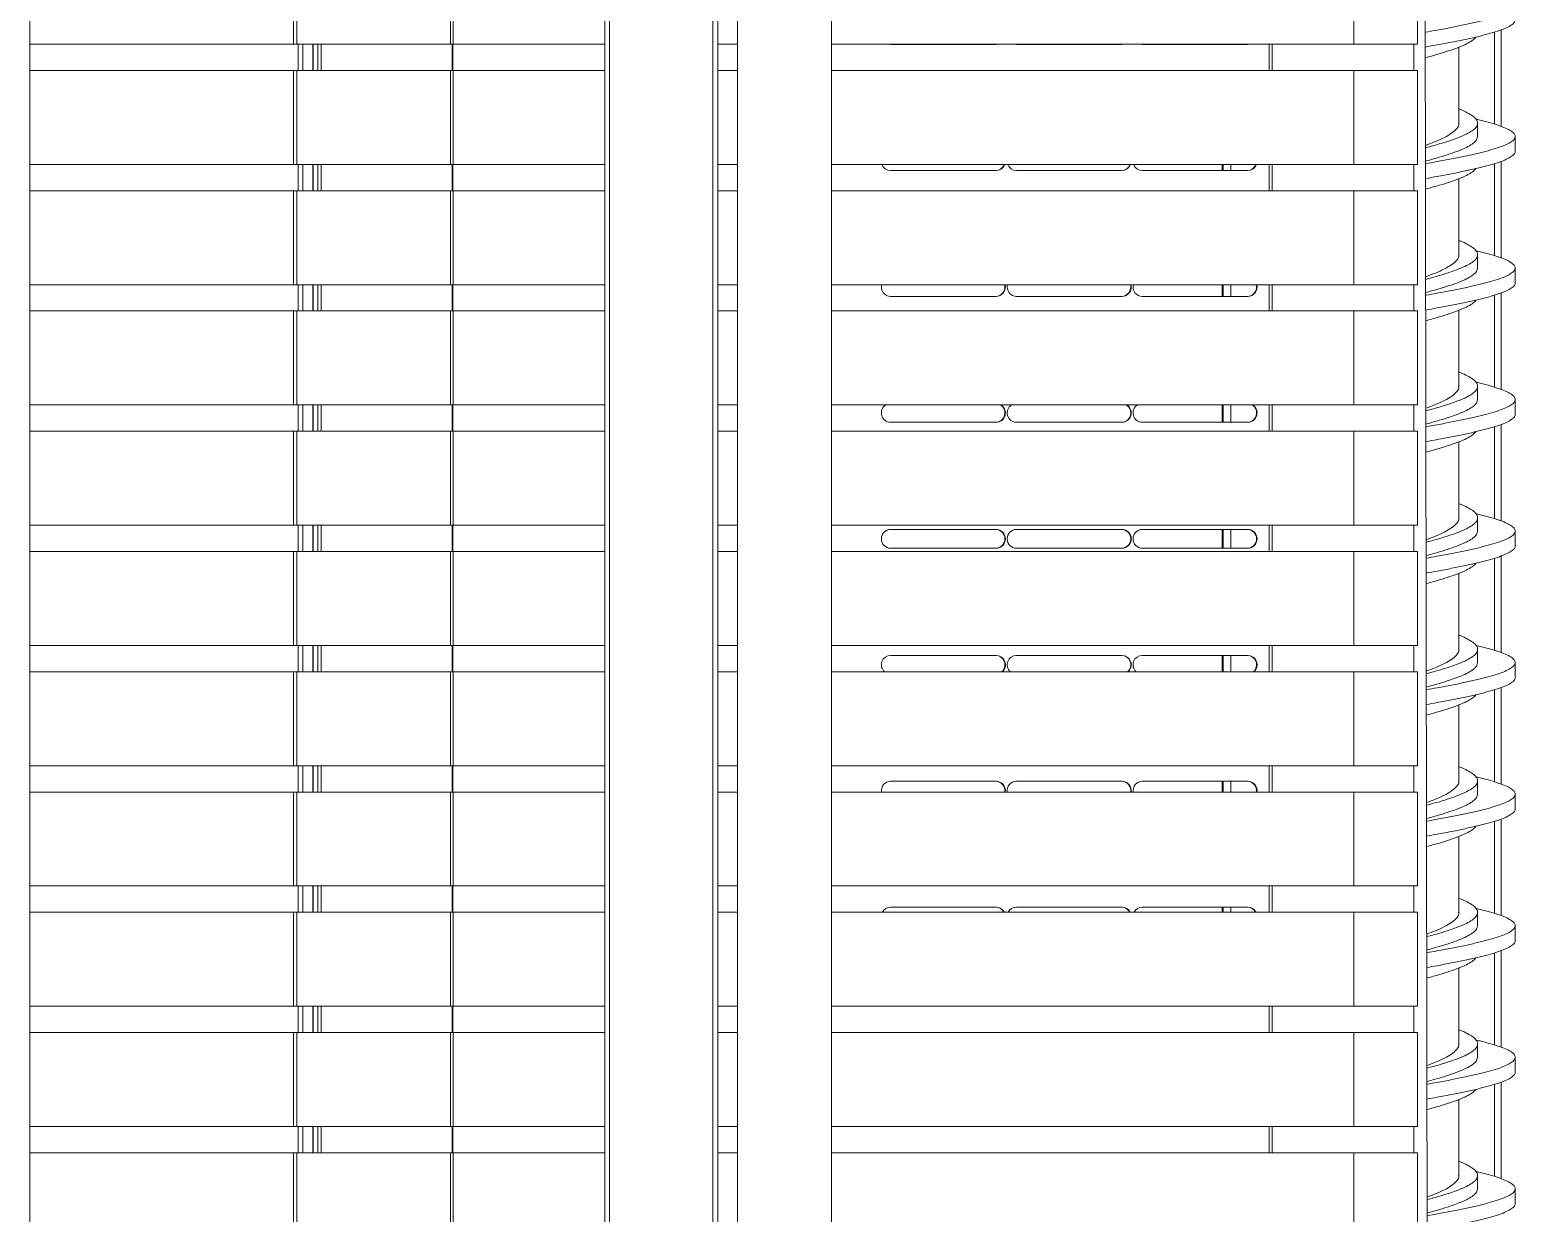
# Model space of a CAD drawing. Header units: millimetres. Extents: x 8553 to 64453, y 11523 to 72084.
# Drawn here: x 49193 to 49825, y 21596 to 22099 of the extents above; entities that cross this region are included whole.
import ezdxf

# ---------------------------------------------------------------- set-up
doc = ezdxf.new("R2010")
doc.units = ezdxf.units.MM
doc.layers.add('grey', color=254, linetype='Continuous')

msp = doc.modelspace()

# ---------------------------------------------------------------- linework, layer by layer
at = {"layer": 'grey', "linetype": 'Continuous', "lineweight": 15}
for p, q in [((49437.751, 19579.326), (49437.751, 22331.56)), ((49439.751, 22331.96), (49439.751, 19578.926)), ((49483.751, 19578.926), (49483.751, 22331.96)), ((49485.751, 22331.843), (49485.751, 19579.043)), ((49786.649, 22285.234), (49788.788, 21027.536)), ((49192.846, 19649.782), (49192.846, 22271.382)), ((49534.187, 19643.123), (49534.187, 22272.723)), ((49305.084, 22133.277), (49305.084, 22093.277)), ((49306.525, 22133.277), (49306.525, 22093.277)), ((49372.028, 22133.277), (49372.028, 22093.277)), ((49373.191, 22133.277), (49373.191, 22093.277)), ((49756.536, 22133.277), (49756.536, 22093.277)), ((49783.641, 22093.277), (49783.641, 22133.277)), ((49494.187, 22110.643), (49494.187, 19800.243)), ((49819.349, 22099.397), (49819.349, 22058.26)), ((49305.084, 22093.277), (49192.846, 22093.277)), ((49306.525, 22093.277), (49305.084, 22093.277)), ((49372.028, 22093.277), (49306.525, 22093.277)), ((49307.152, 22093.277), (49307.152, 22082.077)), ((49309.137, 22093.277), (49309.137, 22082.077)), ((49313.41, 22093.277), (49313.41, 22082.077)), ((49313.474, 22082.077), (49313.474, 22093.277)), ((49315.483, 22093.277), (49315.483, 22082.077)), ((49317.003, 22093.277), (49317.003, 22082.077)), ((49373.191, 22093.277), (49372.028, 22093.277)), ((49372.655, 22093.277), (49372.655, 22082.077)), ((49372.919, 22093.277), (49372.919, 22082.077)), ((49437.751, 22093.277), (49373.191, 22093.277)), ((49494.187, 22093.277), (49485.751, 22093.277)), ((49756.536, 22093.277), (49534.187, 22093.277)), ((49604.288, 22093.073), (49559.38, 22093.073)), ((49657.861, 22093.073), (49612.954, 22093.073)), ((49711.435, 22093.073), (49666.527, 22093.073)), ((49700.551, 22093.277), (49700.551, 22093.073)), ((49700.951, 22093.277), (49700.951, 22093.073)), ((49704.237, 22093.277), (49704.237, 22093.073)), ((49720.574, 22093.277), (49720.574, 22082.077)), ((49721.83, 22082.077), (49721.83, 22093.277)), ((49783.641, 22093.277), (49756.536, 22093.277)), ((49782.151, 22082.077), (49782.151, 22093.277)), ((49816.549, 22098.442), (49816.549, 22059.194)), ((49801.351, 22059.221), (49801.351, 22092.014)), ((49305.084, 22082.077), (49192.846, 22082.077)), ((49305.084, 22082.077), (49305.084, 22042.077)), ((49306.525, 22082.077), (49305.084, 22082.077)), ((49306.525, 22082.077), (49306.525, 22042.077)), ((49372.028, 22082.077), (49306.525, 22082.077)), ((49372.028, 22082.077), (49372.028, 22042.077)), ((49373.191, 22082.077), (49372.028, 22082.077)), ((49373.191, 22082.077), (49373.191, 22042.077)), ((49437.751, 22082.077), (49373.191, 22082.077)), ((49494.187, 22082.077), (49485.751, 22082.077)), ((49756.536, 22082.077), (49534.187, 22082.077)), ((49756.536, 22082.077), (49756.536, 22042.077)), ((49783.641, 22082.077), (49756.536, 22082.077)), ((49783.641, 22042.077), (49783.641, 22082.077)), ((49809.29, 22053.975), (49809.29, 22059.621)), ((49825.29, 22047.667), (49825.29, 22053.975)), ((49305.084, 22042.077), (49192.846, 22042.077)), ((49306.525, 22042.077), (49305.084, 22042.077)), ((49372.028, 22042.077), (49306.525, 22042.077)), ((49307.152, 22042.077), (49307.152, 22030.877)), ((49309.137, 22042.077), (49309.137, 22030.877)), ((49313.41, 22042.077), (49313.41, 22030.877)), ((49313.474, 22030.877), (49313.474, 22042.077)), ((49315.483, 22042.077), (49315.483, 22030.877)), ((49317.003, 22042.077), (49317.003, 22030.877)), ((49373.191, 22042.077), (49372.028, 22042.077)), ((49372.655, 22042.077), (49372.655, 22030.877)), ((49372.919, 22042.077), (49372.919, 22030.877)), ((49437.751, 22042.077), (49373.191, 22042.077)), ((49494.187, 22042.077), (49485.751, 22042.077)), ((49756.536, 22042.077), (49534.187, 22042.077)), ((49700.551, 22042.077), (49700.551, 22039.473)), ((49700.951, 22042.077), (49700.951, 22039.473)), ((49704.237, 22042.077), (49704.237, 22039.473)), ((49720.574, 22042.077), (49720.574, 22030.877)), ((49721.83, 22030.877), (49721.83, 22042.077)), ((49783.641, 22042.077), (49756.536, 22042.077)), ((49782.151, 22030.877), (49782.151, 22042.077)), ((49816.549, 22042.442), (49816.549, 22003.194)), ((49819.349, 22043.397), (49819.349, 22002.26)), ((49604.288, 22039.473), (49559.38, 22039.473)), ((49657.861, 22039.473), (49612.954, 22039.473)), ((49711.435, 22039.473), (49666.527, 22039.473)), ((49801.351, 22003.221), (49801.351, 22036.014)), ((49305.084, 22030.877), (49192.846, 22030.877)), ((49305.084, 22030.877), (49305.084, 21990.877)), ((49306.525, 22030.877), (49305.084, 22030.877)), ((49306.525, 22030.877), (49306.525, 21990.877)), ((49372.028, 22030.877), (49306.525, 22030.877)), ((49372.028, 22030.877), (49372.028, 21990.877)), ((49373.191, 22030.877), (49372.028, 22030.877)), ((49373.191, 22030.877), (49373.191, 21990.877)), ((49437.751, 22030.877), (49373.191, 22030.877)), ((49494.187, 22030.877), (49485.751, 22030.877)), ((49756.536, 22030.877), (49534.187, 22030.877)), ((49756.536, 22030.877), (49756.536, 21990.877)), ((49783.641, 22030.877), (49756.536, 22030.877)), ((49783.641, 21990.877), (49783.641, 22030.877)), ((49809.29, 21997.975), (49809.29, 22003.621)), ((49825.29, 21991.667), (49825.29, 21997.975)), ((49305.084, 21990.877), (49192.846, 21990.877)), ((49306.525, 21990.877), (49305.084, 21990.877)), ((49372.028, 21990.877), (49306.525, 21990.877)), ((49307.152, 21990.877), (49307.152, 21979.677)), ((49309.137, 21990.877), (49309.137, 21979.677)), ((49313.41, 21990.877), (49313.41, 21979.677)), ((49313.474, 21979.677), (49313.474, 21990.877)), ((49315.483, 21990.877), (49315.483, 21979.677)), ((49317.003, 21990.877), (49317.003, 21979.677)), ((49373.191, 21990.877), (49372.028, 21990.877)), ((49372.655, 21990.877), (49372.655, 21979.677)), ((49372.919, 21990.877), (49372.919, 21979.677)), ((49437.751, 21990.877), (49373.191, 21990.877)), ((49494.187, 21990.877), (49485.751, 21990.877)), ((49756.536, 21990.877), (49534.187, 21990.877)), ((49604.288, 21985.873), (49559.38, 21985.873)), ((49657.861, 21985.873), (49612.954, 21985.873)), ((49711.435, 21985.873), (49666.527, 21985.873)), ((49700.551, 21990.877), (49700.551, 21985.873)), ((49700.951, 21990.877), (49700.951, 21985.873)), ((49704.237, 21990.877), (49704.237, 21985.873)), ((49720.574, 21990.877), (49720.574, 21979.677)), ((49721.83, 21979.677), (49721.83, 21990.877)), ((49783.641, 21990.877), (49756.536, 21990.877)), ((49782.151, 21979.677), (49782.151, 21990.877)), ((49816.549, 21986.442), (49816.549, 21947.194)), ((49819.349, 21987.397), (49819.349, 21946.26)), ((49305.084, 21979.677), (49192.846, 21979.677)), ((49305.084, 21979.677), (49305.084, 21939.677)), ((49306.525, 21979.677), (49305.084, 21979.677)), ((49306.525, 21979.677), (49306.525, 21939.677)), ((49372.028, 21979.677), (49306.525, 21979.677)), ((49372.028, 21979.677), (49372.028, 21939.677)), ((49373.191, 21979.677), (49372.028, 21979.677)), ((49373.191, 21979.677), (49373.191, 21939.677)), ((49437.751, 21979.677), (49373.191, 21979.677)), ((49494.187, 21979.677), (49485.751, 21979.677)), ((49756.536, 21979.677), (49534.187, 21979.677)), ((49756.536, 21979.677), (49756.536, 21939.677)), ((49783.641, 21979.677), (49756.536, 21979.677)), ((49783.641, 21939.677), (49783.641, 21979.677)), ((49801.351, 21947.221), (49801.351, 21980.014)), ((49809.29, 21941.975), (49809.29, 21947.621)), ((49825.29, 21935.667), (49825.29, 21941.975)), ((49305.084, 21939.677), (49192.846, 21939.677)), ((49306.525, 21939.677), (49305.084, 21939.677)), ((49372.028, 21939.677), (49306.525, 21939.677)), ((49307.152, 21939.677), (49307.152, 21928.477)), ((49309.137, 21939.677), (49309.137, 21928.477)), ((49313.41, 21939.677), (49313.41, 21928.477)), ((49313.474, 21928.477), (49313.474, 21939.677)), ((49315.483, 21939.677), (49315.483, 21928.477)), ((49317.003, 21939.677), (49317.003, 21928.477)), ((49373.191, 21939.677), (49372.028, 21939.677)), ((49372.655, 21939.677), (49372.655, 21928.477)), ((49372.919, 21939.677), (49372.919, 21928.477)), ((49437.751, 21939.677), (49373.191, 21939.677)), ((49494.187, 21939.677), (49485.751, 21939.677)), ((49756.536, 21939.677), (49534.187, 21939.677)), ((49700.551, 21939.677), (49700.551, 21932.273)), ((49700.951, 21939.677), (49700.951, 21932.273)), ((49704.237, 21939.677), (49704.237, 21932.273)), ((49720.574, 21939.677), (49720.574, 21928.477)), ((49721.83, 21928.477), (49721.83, 21939.677)), ((49783.641, 21939.677), (49756.536, 21939.677)), ((49782.151, 21928.477), (49782.151, 21939.677)), ((49305.084, 21928.477), (49192.846, 21928.477)), ((49305.084, 21928.477), (49305.084, 21888.477)), ((49306.525, 21928.477), (49305.084, 21928.477)), ((49306.525, 21928.477), (49306.525, 21888.477)), ((49372.028, 21928.477), (49306.525, 21928.477)), ((49372.028, 21928.477), (49372.028, 21888.477)), ((49373.191, 21928.477), (49372.028, 21928.477)), ((49373.191, 21928.477), (49373.191, 21888.477)), ((49437.751, 21928.477), (49373.191, 21928.477)), ((49494.187, 21928.477), (49485.751, 21928.477)), ((49756.536, 21928.477), (49534.187, 21928.477)), ((49604.288, 21932.273), (49559.38, 21932.273)), ((49657.861, 21932.273), (49612.954, 21932.273)), ((49711.435, 21932.273), (49666.527, 21932.273)), ((49756.536, 21928.477), (49756.536, 21888.477)), ((49783.641, 21928.477), (49756.536, 21928.477)), ((49783.641, 21888.477), (49783.641, 21928.477)), ((49816.549, 21930.442), (49816.549, 21891.194)), ((49819.349, 21931.397), (49819.349, 21890.26)), ((49801.351, 21891.221), (49801.351, 21924.014)), ((49809.29, 21885.975), (49809.29, 21891.621)), ((49305.084, 21888.477), (49192.846, 21888.477)), ((49306.525, 21888.477), (49305.084, 21888.477)), ((49372.028, 21888.477), (49306.525, 21888.477)), ((49307.152, 21888.477), (49307.152, 21877.277)), ((49309.137, 21888.477), (49309.137, 21877.277)), ((49313.41, 21888.477), (49313.41, 21877.277)), ((49313.474, 21877.277), (49313.474, 21888.477)), ((49315.483, 21888.477), (49315.483, 21877.277)), ((49317.003, 21888.477), (49317.003, 21877.277)), ((49373.191, 21888.477), (49372.028, 21888.477)), ((49372.655, 21888.477), (49372.655, 21877.277)), ((49372.919, 21888.477), (49372.919, 21877.277)), ((49437.751, 21888.477), (49373.191, 21888.477)), ((49494.187, 21888.477), (49485.751, 21888.477)), ((49756.536, 21888.477), (49534.187, 21888.477)), ((49559.38, 21886.673), (49604.288, 21886.673)), ((49612.954, 21886.673), (49657.861, 21886.673)), ((49666.527, 21886.673), (49711.435, 21886.673)), ((49700.551, 21886.673), (49700.551, 21878.673)), ((49700.951, 21886.673), (49700.951, 21878.673)), ((49704.237, 21886.673), (49704.237, 21878.673)), ((49720.574, 21888.477), (49720.574, 21877.277)), ((49721.83, 21877.277), (49721.83, 21888.477)), ((49783.641, 21888.477), (49756.536, 21888.477)), ((49782.151, 21877.277), (49782.151, 21888.477)), ((49825.29, 21879.667), (49825.29, 21885.975)), ((49604.288, 21878.673), (49559.38, 21878.673)), ((49657.861, 21878.673), (49612.954, 21878.673)), ((49711.435, 21878.673), (49666.527, 21878.673)), ((49305.084, 21877.277), (49192.846, 21877.277)), ((49305.084, 21877.277), (49305.084, 21837.277)), ((49306.525, 21877.277), (49305.084, 21877.277)), ((49306.525, 21877.277), (49306.525, 21837.277)), ((49372.028, 21877.277), (49306.525, 21877.277)), ((49372.028, 21877.277), (49372.028, 21837.277)), ((49373.191, 21877.277), (49372.028, 21877.277)), ((49373.191, 21877.277), (49373.191, 21837.277)), ((49437.751, 21877.277), (49373.191, 21877.277)), ((49494.187, 21877.277), (49485.751, 21877.277)), ((49756.536, 21877.277), (49534.187, 21877.277)), ((49756.536, 21877.277), (49756.536, 21837.277)), ((49783.641, 21877.277), (49756.536, 21877.277)), ((49783.641, 21837.277), (49783.641, 21877.277)), ((49816.549, 21874.442), (49816.549, 21835.194)), ((49819.349, 21875.397), (49819.349, 21834.26)), ((49801.351, 21835.221), (49801.351, 21868.014)), ((49305.084, 21837.277), (49192.846, 21837.277)), ((49306.525, 21837.277), (49305.084, 21837.277)), ((49372.028, 21837.277), (49306.525, 21837.277)), ((49307.152, 21837.277), (49307.152, 21826.077)), ((49309.137, 21837.277), (49309.137, 21826.077)), ((49313.41, 21837.277), (49313.41, 21826.077)), ((49313.474, 21826.077), (49313.474, 21837.277)), ((49315.483, 21837.277), (49315.483, 21826.077)), ((49317.003, 21837.277), (49317.003, 21826.077)), ((49373.191, 21837.277), (49372.028, 21837.277)), ((49372.655, 21837.277), (49372.655, 21826.077)), ((49372.919, 21837.277), (49372.919, 21826.077)), ((49437.751, 21837.277), (49373.191, 21837.277)), ((49494.187, 21837.277), (49485.751, 21837.277)), ((49756.536, 21837.277), (49534.187, 21837.277)), ((49720.574, 21837.277), (49720.574, 21826.077)), ((49721.83, 21826.077), (49721.83, 21837.277)), ((49783.641, 21837.277), (49756.536, 21837.277)), ((49782.151, 21826.077), (49782.151, 21837.277)), ((49809.29, 21829.975), (49809.29, 21835.621)), ((49559.38, 21833.073), (49604.288, 21833.073)), ((49612.954, 21833.073), (49657.861, 21833.073)), ((49666.527, 21833.073), (49711.435, 21833.073)), ((49700.551, 21833.073), (49700.551, 21826.077)), ((49700.951, 21833.073), (49700.951, 21826.077)), ((49704.237, 21833.073), (49704.237, 21826.077)), ((49825.29, 21823.667), (49825.29, 21829.975)), ((49305.084, 21826.077), (49192.846, 21826.077)), ((49305.084, 21826.077), (49305.084, 21786.077)), ((49306.525, 21826.077), (49305.084, 21826.077)), ((49306.525, 21826.077), (49306.525, 21786.077)), ((49372.028, 21826.077), (49306.525, 21826.077)), ((49372.028, 21826.077), (49372.028, 21786.077)), ((49373.191, 21826.077), (49372.028, 21826.077)), ((49373.191, 21826.077), (49373.191, 21786.077)), ((49437.751, 21826.077), (49373.191, 21826.077)), ((49494.187, 21826.077), (49485.751, 21826.077)), ((49756.536, 21826.077), (49534.187, 21826.077)), ((49756.536, 21826.077), (49756.536, 21786.077)), ((49783.641, 21826.077), (49756.536, 21826.077)), ((49783.641, 21786.077), (49783.641, 21826.077)), ((49816.549, 21818.442), (49816.549, 21779.194)), ((49819.349, 21819.397), (49819.349, 21778.26)), ((49801.351, 21779.221), (49801.351, 21812.014)), ((49305.084, 21786.077), (49192.846, 21786.077)), ((49306.525, 21786.077), (49305.084, 21786.077)), ((49372.028, 21786.077), (49306.525, 21786.077)), ((49307.152, 21786.077), (49307.152, 21774.877)), ((49309.137, 21786.077), (49309.137, 21774.877)), ((49313.41, 21786.077), (49313.41, 21774.877)), ((49313.474, 21774.877), (49313.474, 21786.077)), ((49315.483, 21786.077), (49315.483, 21774.877)), ((49317.003, 21786.077), (49317.003, 21774.877)), ((49373.191, 21786.077), (49372.028, 21786.077)), ((49372.655, 21786.077), (49372.655, 21774.877)), ((49372.919, 21786.077), (49372.919, 21774.877)), ((49437.751, 21786.077), (49373.191, 21786.077)), ((49494.187, 21786.077), (49485.751, 21786.077)), ((49756.536, 21786.077), (49534.187, 21786.077)), ((49720.574, 21786.077), (49720.574, 21774.877)), ((49721.83, 21774.877), (49721.83, 21786.077)), ((49783.641, 21786.077), (49756.536, 21786.077)), ((49782.151, 21774.877), (49782.151, 21786.077)), ((49559.38, 21779.473), (49604.288, 21779.473)), ((49612.954, 21779.473), (49657.861, 21779.473)), ((49666.527, 21779.473), (49711.435, 21779.473)), ((49700.551, 21779.473), (49700.551, 21774.877)), ((49700.951, 21779.473), (49700.951, 21774.877)), ((49704.237, 21779.473), (49704.237, 21774.877)), ((49809.29, 21773.975), (49809.29, 21779.621)), ((49305.084, 21774.877), (49192.846, 21774.877)), ((49305.084, 21774.877), (49305.084, 21734.877)), ((49306.525, 21774.877), (49305.084, 21774.877)), ((49306.525, 21774.877), (49306.525, 21734.877)), ((49372.028, 21774.877), (49306.525, 21774.877)), ((49372.028, 21774.877), (49372.028, 21734.877)), ((49373.191, 21774.877), (49372.028, 21774.877)), ((49373.191, 21774.877), (49373.191, 21734.877)), ((49437.751, 21774.877), (49373.191, 21774.877)), ((49494.187, 21774.877), (49485.751, 21774.877)), ((49756.536, 21774.877), (49534.187, 21774.877)), ((49756.536, 21774.877), (49756.536, 21734.877)), ((49783.641, 21774.877), (49756.536, 21774.877)), ((49783.641, 21734.877), (49783.641, 21774.877)), ((49825.29, 21767.667), (49825.29, 21773.975)), ((49816.549, 21762.442), (49816.549, 21723.194)), ((49819.349, 21763.397), (49819.349, 21722.26)), ((49801.351, 21723.221), (49801.351, 21756.014)), ((49305.084, 21734.877), (49192.846, 21734.877)), ((49306.525, 21734.877), (49305.084, 21734.877)), ((49372.028, 21734.877), (49306.525, 21734.877)), ((49307.152, 21734.877), (49307.152, 21723.677)), ((49309.137, 21734.877), (49309.137, 21723.677)), ((49313.41, 21734.877), (49313.41, 21723.677)), ((49313.474, 21723.677), (49313.474, 21734.877)), ((49315.483, 21734.877), (49315.483, 21723.677)), ((49317.003, 21734.877), (49317.003, 21723.677)), ((49373.191, 21734.877), (49372.028, 21734.877)), ((49372.655, 21734.877), (49372.655, 21723.677)), ((49372.919, 21734.877), (49372.919, 21723.677)), ((49437.751, 21734.877), (49373.191, 21734.877)), ((49494.187, 21734.877), (49485.751, 21734.877)), ((49756.536, 21734.877), (49534.187, 21734.877)), ((49720.574, 21734.877), (49720.574, 21723.677)), ((49721.83, 21723.677), (49721.83, 21734.877)), ((49783.641, 21734.877), (49756.536, 21734.877)), ((49782.151, 21723.677), (49782.151, 21734.877)), ((49559.38, 21725.873), (49604.288, 21725.873)), ((49612.954, 21725.873), (49657.861, 21725.873)), ((49666.527, 21725.873), (49711.435, 21725.873)), ((49700.551, 21725.873), (49700.551, 21723.677)), ((49700.951, 21725.873), (49700.951, 21723.677)), ((49704.237, 21725.873), (49704.237, 21723.677)), ((49305.084, 21723.677), (49192.846, 21723.677)), ((49305.084, 21723.677), (49305.084, 21683.677)), ((49306.525, 21723.677), (49305.084, 21723.677)), ((49306.525, 21723.677), (49306.525, 21683.677)), ((49372.028, 21723.677), (49306.525, 21723.677)), ((49372.028, 21723.677), (49372.028, 21683.677)), ((49373.191, 21723.677), (49372.028, 21723.677)), ((49373.191, 21723.677), (49373.191, 21683.677)), ((49437.751, 21723.677), (49373.191, 21723.677)), ((49494.187, 21723.677), (49485.751, 21723.677)), ((49756.536, 21723.677), (49534.187, 21723.677)), ((49756.536, 21723.677), (49756.536, 21683.677)), ((49783.641, 21723.677), (49756.536, 21723.677)), ((49783.641, 21683.677), (49783.641, 21723.677)), ((49809.29, 21717.975), (49809.29, 21723.621)), ((49825.29, 21711.667), (49825.29, 21717.975)), ((49819.349, 21707.397), (49819.349, 21666.26)), ((49816.549, 21706.442), (49816.549, 21667.194)), ((49801.351, 21667.221), (49801.351, 21700.014)), ((49305.084, 21683.677), (49192.846, 21683.677)), ((49306.525, 21683.677), (49305.084, 21683.677)), ((49372.028, 21683.677), (49306.525, 21683.677)), ((49307.152, 21683.677), (49307.152, 21672.477)), ((49309.137, 21683.677), (49309.137, 21672.477)), ((49313.41, 21683.677), (49313.41, 21672.477)), ((49313.474, 21672.477), (49313.474, 21683.677)), ((49315.483, 21683.677), (49315.483, 21672.477)), ((49317.003, 21683.677), (49317.003, 21672.477)), ((49373.191, 21683.677), (49372.028, 21683.677)), ((49372.655, 21683.677), (49372.655, 21672.477)), ((49372.919, 21683.677), (49372.919, 21672.477)), ((49437.751, 21683.677), (49373.191, 21683.677)), ((49494.187, 21683.677), (49485.751, 21683.677)), ((49756.536, 21683.677), (49534.187, 21683.677)), ((49720.574, 21683.677), (49720.574, 21672.477)), ((49721.83, 21672.477), (49721.83, 21683.677)), ((49783.641, 21683.677), (49756.536, 21683.677)), ((49782.151, 21672.477), (49782.151, 21683.677)), ((49305.084, 21672.477), (49192.846, 21672.477)), ((49305.084, 21672.477), (49305.084, 21632.477)), ((49306.525, 21672.477), (49305.084, 21672.477)), ((49306.525, 21672.477), (49306.525, 21632.477)), ((49372.028, 21672.477), (49306.525, 21672.477)), ((49372.028, 21672.477), (49372.028, 21632.477)), ((49373.191, 21672.477), (49372.028, 21672.477)), ((49373.191, 21672.477), (49373.191, 21632.477)), ((49437.751, 21672.477), (49373.191, 21672.477)), ((49494.187, 21672.477), (49485.751, 21672.477)), ((49756.536, 21672.477), (49534.187, 21672.477)), ((49756.536, 21672.477), (49756.536, 21632.477)), ((49783.641, 21672.477), (49756.536, 21672.477)), ((49783.641, 21632.477), (49783.641, 21672.477)), ((49809.29, 21661.975), (49809.29, 21667.621)), ((49825.29, 21655.667), (49825.29, 21661.975)), ((49816.549, 21650.442), (49816.549, 21611.194)), ((49819.349, 21651.397), (49819.349, 21610.26)), ((49801.351, 21611.221), (49801.351, 21644.014)), ((49305.084, 21632.477), (49192.846, 21632.477)), ((49306.525, 21632.477), (49305.084, 21632.477)), ((49372.028, 21632.477), (49306.525, 21632.477)), ((49307.152, 21632.477), (49307.152, 21621.277)), ((49309.137, 21632.477), (49309.137, 21621.277)), ((49313.41, 21632.477), (49313.41, 21621.277)), ((49313.474, 21621.277), (49313.474, 21632.477)), ((49315.483, 21632.477), (49315.483, 21621.277)), ((49317.003, 21632.477), (49317.003, 21621.277)), ((49373.191, 21632.477), (49372.028, 21632.477)), ((49372.655, 21632.477), (49372.655, 21621.277)), ((49372.919, 21632.477), (49372.919, 21621.277)), ((49437.751, 21632.477), (49373.191, 21632.477)), ((49494.187, 21632.477), (49485.751, 21632.477)), ((49756.536, 21632.477), (49534.187, 21632.477)), ((49720.574, 21632.477), (49720.574, 21621.277)), ((49721.83, 21621.277), (49721.83, 21632.477)), ((49783.641, 21632.477), (49756.536, 21632.477)), ((49782.151, 21621.277), (49782.151, 21632.477)), ((49305.084, 21621.277), (49192.846, 21621.277)), ((49305.084, 21621.277), (49305.084, 21581.277)), ((49306.525, 21621.277), (49305.084, 21621.277)), ((49306.525, 21621.277), (49306.525, 21581.277)), ((49372.028, 21621.277), (49306.525, 21621.277)), ((49372.028, 21621.277), (49372.028, 21581.277)), ((49373.191, 21621.277), (49372.028, 21621.277)), ((49373.191, 21621.277), (49373.191, 21581.277)), ((49437.751, 21621.277), (49373.191, 21621.277)), ((49494.187, 21621.277), (49485.751, 21621.277)), ((49756.536, 21621.277), (49534.187, 21621.277)), ((49756.536, 21621.277), (49756.536, 21581.277)), ((49783.641, 21621.277), (49756.536, 21621.277)), ((49783.641, 21581.277), (49783.641, 21621.277)), ((49809.29, 21605.975), (49809.29, 21611.621)), ((49825.29, 21599.667), (49825.29, 21605.975))]:
    msp.add_line(p, q, dxfattribs=at)
at = {"layer": 'grey', "linetype": 'Continuous', "lineweight": 15, "flags": 128}
for points in [[(49559.38, 22093.073), (49558.271, 22093.235), (49558.139, 22093.277)], [(49604.079, 22093.073), (49605.189, 22093.235), (49605.32, 22093.277)], [(49605.529, 22093.277), (49605.397, 22093.235), (49604.288, 22093.073)], [(49612.954, 22093.073), (49611.844, 22093.235), (49611.713, 22093.277)], [(49657.653, 22093.073), (49658.763, 22093.235), (49658.894, 22093.277)], [(49659.102, 22093.277), (49658.971, 22093.235), (49657.861, 22093.073)], [(49666.527, 22093.073), (49665.418, 22093.235), (49665.286, 22093.277)], [(49711.226, 22093.073), (49712.336, 22093.235), (49712.468, 22093.277)], [(49712.676, 22093.277), (49712.544, 22093.235), (49711.435, 22093.073)]]:
    msp.add_lwpolyline(points, dxfattribs=at)
at = {"layer": 'grey', "linetype": 'Continuous', "lineweight": 15}
for centre, radius, start, end in [((49559.403, 22043.423), 3.95, 199.927785, 269.677771), ((49604.057, 22043.423), 3.95, 270.322229, 340.072215), ((49604.269, 22043.419), 3.946, 270.275962, 340.118482), ((49612.976, 22043.423), 3.95, 199.927785, 269.677771), ((49657.631, 22043.423), 3.95, 270.322229, 340.072215), ((49657.842, 22043.419), 3.946, 270.275962, 340.118482), ((49666.55, 22043.423), 3.95, 199.927785, 269.677771), ((49711.204, 22043.423), 3.95, 270.322229, 340.072215), ((49711.416, 22043.419), 3.946, 270.275962, 340.118482), ((49559.43, 21989.866), 3.993, 165.333664, 269.285649), ((49604.029, 21989.866), 3.993, 270.714351, 14.666336), ((49604.249, 21989.857), 3.984, 270.548897, 14.83179), ((49613.004, 21989.866), 3.993, 165.333664, 269.285649), ((49657.603, 21989.866), 3.993, 270.714351, 14.666336), ((49657.823, 21989.857), 3.984, 270.548897, 14.83179), ((49666.577, 21989.866), 3.993, 165.333664, 269.285649), ((49711.177, 21989.866), 3.993, 270.714351, 14.666336), ((49711.396, 21989.857), 3.984, 270.548897, 14.83179), ((49559.438, 21936.28), 4.007, 122.050219, 269.177742), ((49604.022, 21936.28), 4.007, 270.822258, 57.949781), ((49604.23, 21936.28), 4.007, 270.822258, 57.949781), ((49613.011, 21936.28), 4.007, 122.050219, 269.177742), ((49657.595, 21936.28), 4.007, 270.822258, 57.949781), ((49657.804, 21936.28), 4.007, 270.822258, 57.949781), ((49666.585, 21936.28), 4.007, 122.050219, 269.177742), ((49711.169, 21936.28), 4.007, 270.822258, 57.949781), ((49711.377, 21936.28), 4.007, 270.822258, 57.949781), ((49559.427, 21882.673), 4, 90.668432, 269.331568), ((49604.033, 21882.673), 4, 270.668432, 89.331568), ((49604.241, 21882.673), 4, 270.668432, 89.331568), ((49613.001, 21882.673), 4, 90.668432, 269.331568), ((49657.606, 21882.673), 4, 270.668432, 89.331568), ((49657.814, 21882.673), 4, 270.668432, 89.331568), ((49666.574, 21882.673), 4, 90.668432, 269.331568), ((49711.18, 21882.673), 4, 270.668432, 89.331568), ((49711.388, 21882.673), 4, 270.668432, 89.331568), ((49559.437, 21829.067), 4.006, 90.811241, 228.27535), ((49604.022, 21829.067), 4.006, 311.72465, 89.188759), ((49604.228, 21829.066), 4.008, 311.771263, 89.142146), ((49613.011, 21829.067), 4.006, 90.811241, 228.27535), ((49657.596, 21829.067), 4.006, 311.72465, 89.188759), ((49657.801, 21829.066), 4.008, 311.771263, 89.142146), ((49666.584, 21829.067), 4.006, 90.811241, 228.27535), ((49711.17, 21829.067), 4.006, 311.72465, 89.188759), ((49711.375, 21829.066), 4.008, 311.771263, 89.142146), ((49559.417, 21775.494), 3.98, 90.522966, 188.915666), ((49604.043, 21775.494), 3.98, 351.084334, 89.477034), ((49604.24, 21775.484), 3.989, 351.245699, 89.315669), ((49612.99, 21775.494), 3.98, 90.522966, 188.915666), ((49657.616, 21775.494), 3.98, 351.084334, 89.477034), ((49657.813, 21775.484), 3.989, 351.245699, 89.315669), ((49666.564, 21775.494), 3.98, 90.522966, 188.915666), ((49711.19, 21775.494), 3.98, 351.084334, 89.477034), ((49711.387, 21775.484), 3.989, 351.245699, 89.315669), ((49559.394, 21721.938), 3.935, 90.200996, 153.780415), ((49604.065, 21721.938), 3.935, 26.219585, 89.799004), ((49604.274, 21721.938), 3.935, 26.219585, 89.799004), ((49612.968, 21721.938), 3.935, 90.200996, 153.780415), ((49657.639, 21721.938), 3.935, 26.219585, 89.799004), ((49657.847, 21721.938), 3.935, 26.219585, 89.799004), ((49666.541, 21721.938), 3.935, 90.200996, 153.780415), ((49711.212, 21721.938), 3.935, 26.219585, 89.799004), ((49711.421, 21721.938), 3.935, 26.219585, 89.799004)]:
    msp.add_arc(centre, radius, start, end, dxfattribs=at)
for points, knots in [([(49808.649, 22117.296), (49809.432, 22117.117), (49811.909, 22116.548), (49815.411, 22115.592), (49819.084, 22114.423), (49821.942, 22113.258), (49823.977, 22112.091), (49825.143, 22110.923), (49825.423, 22109.759), (49824.813, 22108.59), (49823.322, 22107.424), (49820.976, 22106.259), (49817.815, 22105.089), (49813.893, 22103.925), (49809.277, 22102.758), (49804.049, 22101.59), (49798.287, 22100.426), (49792.57, 22099.34), (49788.678, 22098.647), (49786.967, 22098.342)], [0, 0, 0, 0, 0.0284386, 0.0899732, 0.1515569, 0.2130781, 0.2746395, 0.3362009, 0.3977222, 0.4593058, 0.5208404, 0.5823751, 0.6439587, 0.70548, 0.7670414, 0.8286027, 0.890124, 0.9517077, 1, 1, 1, 1]), ([(49825.223, 22103.668), (49825.244, 22103.595), (49825.379, 22103.134), (49824.763, 22102.281), (49823.335, 22101.116), (49820.972, 22099.95), (49817.816, 22098.781), (49813.893, 22097.617), (49809.277, 22096.449), (49804.049, 22095.281), (49798.287, 22094.117), (49792.573, 22093.032), (49788.685, 22092.339), (49786.978, 22092.035)], [0, 0, 0, 0, 0.01876606, 0.11911541, 0.21938488, 0.31965435, 0.4200037, 0.52025137, 0.62056441, 0.72087746, 0.82112512, 0.92147447, 1, 1, 1, 1]), ([(49808.521, 22096.303), (49808.318, 22096.025), (49807.773, 22095.281), (49805.929, 22094.071), (49803.136, 22092.67), (49799.575, 22091.269), (49795.366, 22089.87), (49791.14, 22088.614), (49788.193, 22087.822), (49786.986, 22087.498)], [0, 0, 0, 0, 0.0946097, 0.2535681, 0.4126075, 0.5716469, 0.7306053, 0.8895637, 1, 1, 1, 1]), ([(49801.351, 22065.644), (49801.509, 22065.586), (49802.94, 22065.061), (49804.991, 22064.069), (49807.356, 22062.67), (49808.818, 22061.271), (49809.425, 22059.87), (49809.138, 22058.469), (49807.972, 22057.07), (49805.953, 22055.671), (49803.13, 22054.27), (49799.577, 22052.869), (49795.366, 22051.47), (49791.161, 22050.22), (49788.237, 22049.434), (49787.051, 22049.116)], [0, 0, 0, 0, 0.0105487, 0.0952717, 0.1799515, 0.2646314, 0.3493544, 0.4340774, 0.5187573, 0.6034371, 0.6881601, 0.7728831, 0.857563, 0.9422428, 1, 1, 1, 1]), ([(49808.649, 22061.296), (49809.432, 22061.117), (49811.909, 22060.548), (49815.411, 22059.592), (49819.084, 22058.423), (49821.942, 22057.258), (49823.977, 22056.091), (49825.143, 22054.923), (49825.423, 22053.759), (49824.813, 22052.59), (49823.322, 22051.424), (49820.976, 22050.259), (49817.815, 22049.089), (49813.893, 22047.925), (49809.277, 22046.758), (49804.049, 22045.59), (49798.287, 22044.426), (49792.6, 22043.346), (49788.741, 22042.658), (49787.062, 22042.359)], [0, 0, 0, 0, 0.0284643, 0.0900546, 0.151694, 0.2132709, 0.2748879, 0.336505, 0.3980819, 0.4597213, 0.5213116, 0.5829019, 0.6445412, 0.7061181, 0.7677352, 0.8293522, 0.8909291, 0.9525685, 1, 1, 1, 1]), ([(49801.217, 22059.619), (49801.246, 22059.353), (49801.34, 22058.503), (49800.347, 22057.07), (49798.327, 22055.32), (49795.275, 22053.571), (49791.523, 22051.858), (49788.507, 22050.729), (49787.049, 22050.183)], [0, 0, 0, 0, 0.0847335, 0.2701555, 0.4555776, 0.6410009, 0.8264267, 1, 1, 1, 1]), ([(49809.226, 22053.978), (49809.195, 22053.593), (49809.125, 22052.741), (49807.956, 22051.424), (49805.957, 22050.025), (49803.129, 22048.624), (49799.577, 22047.223), (49795.366, 22045.824), (49791.164, 22044.575), (49788.243, 22043.79), (49787.06, 22043.473)], [0, 0, 0, 0, 0.10990572, 0.24312906, 0.37635239, 0.50964361, 0.64293484, 0.77615817, 0.90938151, 1, 1, 1, 1]), ([(49825.223, 22047.668), (49825.244, 22047.595), (49825.379, 22047.134), (49824.763, 22046.281), (49823.335, 22045.116), (49820.972, 22043.95), (49817.816, 22042.781), (49813.893, 22041.617), (49809.277, 22040.449), (49804.049, 22039.281), (49798.287, 22038.117), (49792.604, 22037.038), (49788.748, 22036.351), (49787.073, 22036.052)], [0, 0, 0, 0, 0.0187937, 0.1192911, 0.2197084, 0.3201258, 0.4206231, 0.5210186, 0.6214796, 0.7219406, 0.8223361, 0.9228334, 1, 1, 1, 1]), ([(49808.521, 22040.303), (49808.318, 22040.025), (49807.773, 22039.281), (49805.929, 22038.071), (49803.136, 22036.67), (49799.575, 22035.269), (49795.366, 22033.87), (49791.17, 22032.622), (49788.256, 22031.84), (49787.081, 22031.524)], [0, 0, 0, 0, 0.0948888, 0.2543159, 0.4138244, 0.5733328, 0.73276, 0.8921872, 1, 1, 1, 1]), ([(49801.351, 22009.644), (49801.509, 22009.586), (49802.94, 22009.061), (49804.991, 22008.069), (49807.356, 22006.67), (49808.818, 22005.271), (49809.425, 22003.87), (49809.138, 22002.469), (49807.972, 22001.07), (49805.953, 21999.671), (49803.13, 21998.27), (49799.577, 21996.869), (49795.365, 21995.47), (49791.191, 21994.228), (49788.299, 21993.452), (49787.146, 21993.142)], [0, 0, 0, 0, 0.0105652, 0.0954211, 0.1802339, 0.2650466, 0.3499025, 0.4347584, 0.5195711, 0.6043839, 0.6892398, 0.7740957, 0.8589084, 0.9437211, 1, 1, 1, 1]), ([(49808.649, 22005.296), (49809.432, 22005.117), (49811.909, 22004.548), (49815.411, 22003.592), (49819.084, 22002.423), (49821.942, 22001.258), (49823.977, 22000.091), (49825.143, 21998.923), (49825.423, 21997.759), (49824.813, 21996.59), (49823.322, 21995.424), (49820.976, 21994.259), (49817.815, 21993.089), (49813.893, 21991.925), (49809.277, 21990.758), (49804.049, 21989.59), (49798.287, 21988.426), (49792.631, 21987.352), (49788.804, 21986.669), (49787.158, 21986.376)], [0, 0, 0, 0, 0.0284901, 0.0901361, 0.1518313, 0.213464, 0.2751368, 0.3368096, 0.3984423, 0.4601375, 0.5217835, 0.5834296, 0.6451247, 0.7067574, 0.7684302, 0.8301031, 0.8917357, 0.9534309, 1, 1, 1, 1]), ([(49801.217, 22003.619), (49801.246, 22003.353), (49801.34, 22002.503), (49800.347, 22001.07), (49798.327, 21999.32), (49795.274, 21997.571), (49791.551, 21995.87), (49788.569, 21994.753), (49787.144, 21994.219)], [0, 0, 0, 0, 0.0850643, 0.2712103, 0.4573564, 0.6435036, 0.8296534, 1, 1, 1, 1]), ([(49809.226, 21997.978), (49809.195, 21997.593), (49809.125, 21996.741), (49807.956, 21995.424), (49805.957, 21994.025), (49803.129, 21992.624), (49799.577, 21991.223), (49795.365, 21989.824), (49791.194, 21988.583), (49788.306, 21987.808), (49787.156, 21987.499)], [0, 0, 0, 0, 0.1101772, 0.2437297, 0.3772822, 0.5109027, 0.6445232, 0.7780757, 0.9116282, 1, 1, 1, 1]), ([(49825.223, 21991.668), (49825.244, 21991.595), (49825.379, 21991.134), (49824.763, 21990.281), (49823.335, 21989.116), (49820.972, 21987.95), (49817.816, 21986.781), (49813.893, 21985.617), (49809.277, 21984.449), (49804.049, 21983.281), (49798.287, 21982.117), (49792.634, 21981.044), (49788.811, 21980.362), (49787.168, 21980.069)], [0, 0, 0, 0, 0.0188215, 0.1194673, 0.2200329, 0.3205986, 0.4212443, 0.5217881, 0.6223975, 0.7230068, 0.8235506, 0.9241963, 1, 1, 1, 1]), ([(49808.521, 21984.303), (49808.318, 21984.025), (49807.773, 21983.281), (49805.929, 21982.071), (49803.136, 21980.67), (49799.575, 21979.269), (49795.366, 21977.87), (49791.2, 21976.631), (49788.319, 21975.857), (49787.176, 21975.55)], [0, 0, 0, 0, 0.09516943, 0.25506819, 0.41504843, 0.57502867, 0.73492743, 0.89482619, 1, 1, 1, 1]), ([(49801.351, 21953.644), (49801.509, 21953.586), (49802.94, 21953.061), (49804.991, 21952.069), (49807.356, 21950.67), (49808.818, 21949.271), (49809.425, 21947.87), (49809.138, 21946.469), (49807.972, 21945.07), (49805.953, 21943.671), (49803.13, 21942.27), (49799.577, 21940.869), (49795.365, 21939.47), (49791.221, 21938.237), (49788.362, 21937.469), (49787.241, 21937.168)], [0, 0, 0, 0, 0.0105818, 0.0955711, 0.1805171, 0.2654631, 0.3504523, 0.4354416, 0.5203876, 0.6053336, 0.6903228, 0.7753121, 0.8602581, 0.9452041, 1, 1, 1, 1]), ([(49801.217, 21947.619), (49801.246, 21947.353), (49801.34, 21946.503), (49800.347, 21945.07), (49798.328, 21943.32), (49795.274, 21941.571), (49791.58, 21939.883), (49788.631, 21938.778), (49787.239, 21938.256)], [0, 0, 0, 0, 0.0853978, 0.2722734, 0.4591491, 0.646026, 0.8329055, 1, 1, 1, 1]), ([(49808.649, 21949.296), (49809.432, 21949.117), (49811.909, 21948.548), (49815.411, 21947.592), (49819.084, 21946.423), (49821.942, 21945.258), (49823.977, 21944.091), (49825.143, 21942.923), (49825.423, 21941.759), (49824.813, 21940.59), (49823.322, 21939.424), (49820.976, 21938.259), (49817.815, 21937.089), (49813.893, 21935.925), (49809.277, 21934.758), (49804.049, 21933.59), (49798.286, 21932.426), (49792.662, 21931.357), (49788.867, 21930.681), (49787.253, 21930.393)], [0, 0, 0, 0, 0.0285159, 0.0902178, 0.1519689, 0.2136574, 0.2753861, 0.3371149, 0.3988033, 0.4605544, 0.5222563, 0.5839583, 0.6457093, 0.7073978, 0.7691266, 0.8308553, 0.8925438, 0.9542949, 1, 1, 1, 1]), ([(49809.226, 21941.978), (49809.195, 21941.593), (49809.125, 21940.741), (49807.956, 21939.424), (49805.957, 21938.025), (49803.129, 21936.624), (49799.577, 21935.223), (49795.365, 21933.824), (49791.224, 21932.592), (49788.368, 21931.825), (49787.251, 21931.525)], [0, 0, 0, 0, 0.11045011, 0.24433334, 0.37821657, 0.51216802, 0.64611947, 0.7800027, 0.91388592, 1, 1, 1, 1]), ([(49825.223, 21935.668), (49825.244, 21935.595), (49825.379, 21935.134), (49824.763, 21934.281), (49823.335, 21933.116), (49820.972, 21931.95), (49817.816, 21930.781), (49813.893, 21929.617), (49809.277, 21928.449), (49804.049, 21927.281), (49798.286, 21926.117), (49792.665, 21925.049), (49788.874, 21924.374), (49787.263, 21924.087)], [0, 0, 0, 0, 0.0188493, 0.119644, 0.2203584, 0.3210728, 0.4218674, 0.5225599, 0.623318, 0.7240762, 0.8247687, 0.9255633, 1, 1, 1, 1]), ([(49808.521, 21928.303), (49808.318, 21928.025), (49807.773, 21927.281), (49805.929, 21926.071), (49803.136, 21924.67), (49799.575, 21923.269), (49795.365, 21921.87), (49791.23, 21920.639), (49788.382, 21919.874), (49787.271, 21919.576)], [0, 0, 0, 0, 0.0954518, 0.2558249, 0.4162797, 0.5767346, 0.7371077, 0.8974808, 1, 1, 1, 1]), ([(49801.351, 21897.644), (49801.509, 21897.586), (49802.94, 21897.061), (49804.991, 21896.069), (49807.356, 21894.67), (49808.818, 21893.271), (49809.425, 21891.87), (49809.138, 21890.469), (49807.972, 21889.07), (49805.953, 21887.671), (49803.13, 21886.27), (49799.577, 21884.869), (49795.365, 21883.47), (49791.251, 21882.245), (49788.425, 21881.486), (49787.336, 21881.194)], [0, 0, 0, 0, 0.0105985, 0.0957215, 0.1808012, 0.2658808, 0.3510039, 0.4361269, 0.5212066, 0.6062863, 0.6914093, 0.7765323, 0.861612, 0.9466917, 1, 1, 1, 1]), ([(49801.217, 21891.619), (49801.246, 21891.353), (49801.34, 21890.503), (49800.347, 21889.07), (49798.328, 21887.32), (49795.273, 21885.571), (49791.608, 21883.895), (49788.693, 21882.802), (49787.335, 21882.293)], [0, 0, 0, 0, 0.0857338, 0.2733449, 0.4609559, 0.6485683, 0.8361832, 1, 1, 1, 1]), ([(49808.649, 21893.296), (49809.432, 21893.117), (49811.909, 21892.548), (49815.411, 21891.592), (49819.084, 21890.423), (49821.942, 21889.258), (49823.977, 21888.091), (49825.143, 21886.923), (49825.423, 21885.759), (49824.813, 21884.59), (49823.322, 21883.424), (49820.976, 21882.259), (49817.815, 21881.089), (49813.893, 21879.925), (49809.277, 21878.758), (49804.049, 21877.59), (49798.286, 21876.426), (49792.692, 21875.363), (49788.93, 21874.692), (49787.348, 21874.41)], [0, 0, 0, 0, 0.0285418, 0.0902996, 0.1521067, 0.2138512, 0.2756359, 0.3374206, 0.3991651, 0.4609721, 0.52273, 0.5844879, 0.646295, 0.7080394, 0.7698241, 0.8316089, 0.8933533, 0.9551604, 1, 1, 1, 1]), ([(49809.226, 21885.978), (49809.195, 21885.593), (49809.125, 21884.741), (49807.956, 21883.424), (49805.957, 21882.025), (49803.129, 21880.624), (49799.578, 21879.223), (49795.365, 21877.824), (49791.254, 21876.601), (49788.431, 21875.842), (49787.346, 21875.55)], [0, 0, 0, 0, 0.1107243, 0.24494, 0.3791556, 0.5134396, 0.6477236, 0.7819393, 0.9161549, 1, 1, 1, 1]), ([(49825.223, 21879.668), (49825.244, 21879.595), (49825.379, 21879.134), (49824.763, 21878.281), (49823.335, 21877.116), (49820.972, 21875.95), (49817.816, 21874.781), (49813.893, 21873.617), (49809.277, 21872.449), (49804.049, 21871.281), (49798.286, 21870.117), (49792.696, 21869.055), (49788.937, 21868.385), (49787.359, 21868.104)], [0, 0, 0, 0, 0.0188773, 0.1198212, 0.2206848, 0.3215484, 0.4224923, 0.5233339, 0.6242414, 0.7251488, 0.8259904, 0.9269344, 1, 1, 1, 1]), ([(49808.521, 21872.303), (49808.318, 21872.025), (49807.773, 21871.281), (49805.929, 21870.071), (49803.136, 21868.67), (49799.576, 21867.269), (49795.365, 21865.87), (49791.26, 21864.648), (49788.445, 21863.891), (49787.366, 21863.602)], [0, 0, 0, 0, 0.0957358, 0.2565861, 0.4175184, 0.5784507, 0.739301, 0.9001513, 1, 1, 1, 1]), ([(49801.351, 21841.644), (49801.509, 21841.586), (49802.94, 21841.061), (49804.991, 21840.069), (49807.356, 21838.67), (49808.818, 21837.271), (49809.425, 21835.87), (49809.138, 21834.469), (49807.972, 21833.07), (49805.953, 21831.671), (49803.13, 21830.27), (49799.577, 21828.869), (49795.364, 21827.47), (49791.281, 21826.254), (49788.488, 21825.503), (49787.432, 21825.219)], [0, 0, 0, 0, 0.0106152, 0.0958724, 0.1810862, 0.2663, 0.3515572, 0.4368144, 0.5220282, 0.607242, 0.6924992, 0.7777564, 0.8629702, 0.948184, 1, 1, 1, 1]), ([(49801.217, 21835.619), (49801.246, 21835.353), (49801.34, 21834.503), (49800.347, 21833.07), (49798.328, 21831.32), (49795.273, 21829.571), (49791.637, 21827.907), (49788.755, 21826.827), (49787.43, 21826.33)], [0, 0, 0, 0, 0.0860725, 0.2744248, 0.4627771, 0.6511306, 0.8394867, 1, 1, 1, 1]), ([(49808.649, 21837.296), (49809.432, 21837.117), (49811.909, 21836.548), (49815.411, 21835.592), (49819.084, 21834.423), (49821.942, 21833.258), (49823.977, 21832.091), (49825.143, 21830.923), (49825.423, 21829.759), (49824.813, 21828.59), (49823.322, 21827.424), (49820.976, 21826.259), (49817.815, 21825.089), (49813.893, 21823.925), (49809.277, 21822.758), (49804.049, 21821.59), (49798.286, 21820.426), (49792.723, 21819.369), (49788.993, 21818.704), (49787.443, 21818.427)], [0, 0, 0, 0, 0.0285677, 0.0903816, 0.1522448, 0.2140453, 0.2758861, 0.3377269, 0.3995274, 0.4613906, 0.5232045, 0.5850185, 0.6468817, 0.7086822, 0.770523, 0.8323638, 0.8941643, 0.9560275, 1, 1, 1, 1]), ([(49809.226, 21829.978), (49809.195, 21829.593), (49809.125, 21828.741), (49807.956, 21827.424), (49805.957, 21826.025), (49803.129, 21824.624), (49799.578, 21823.223), (49795.364, 21821.824), (49791.284, 21820.609), (49788.494, 21819.859), (49787.441, 21819.576)], [0, 0, 0, 0, 0.1109999, 0.2455496, 0.3800993, 0.5147176, 0.6493358, 0.7838855, 0.9184352, 1, 1, 1, 1]), ([(49825.223, 21823.668), (49825.244, 21823.595), (49825.379, 21823.134), (49824.763, 21822.281), (49823.335, 21821.116), (49820.972, 21819.95), (49817.816, 21818.781), (49813.893, 21817.617), (49809.277, 21816.449), (49804.049, 21815.281), (49798.286, 21814.117), (49792.727, 21813.061), (49789, 21812.396), (49787.454, 21812.121)], [0, 0, 0, 0, 0.0189053, 0.1199989, 0.2210122, 0.3220254, 0.4231191, 0.5241103, 0.6251674, 0.7262245, 0.8272158, 0.9283095, 1, 1, 1, 1]), ([(49808.521, 21816.303), (49808.318, 21816.025), (49807.773, 21815.281), (49805.929, 21814.071), (49803.136, 21812.67), (49799.576, 21811.269), (49795.365, 21809.87), (49791.29, 21808.657), (49788.508, 21807.909), (49787.462, 21807.628)], [0, 0, 0, 0, 0.0960215, 0.2573518, 0.4187644, 0.580177, 0.7415073, 0.9028377, 1, 1, 1, 1]), ([(49801.351, 21785.644), (49801.509, 21785.586), (49802.94, 21785.061), (49804.991, 21784.069), (49807.356, 21782.67), (49808.818, 21781.271), (49809.425, 21779.87), (49809.138, 21778.469), (49807.972, 21777.07), (49805.953, 21775.671), (49803.13, 21774.27), (49799.577, 21772.869), (49795.364, 21771.47), (49791.311, 21770.263), (49788.551, 21769.521), (49787.527, 21769.245)], [0, 0, 0, 0, 0.01063193, 0.09602375, 0.18137208, 0.2667204, 0.35211222, 0.43750404, 0.52285237, 0.60820069, 0.69359251, 0.77898433, 0.86433266, 0.94968099, 1, 1, 1, 1]), ([(49801.217, 21779.619), (49801.246, 21779.353), (49801.34, 21778.503), (49800.347, 21777.07), (49798.328, 21775.32), (49795.272, 21773.571), (49791.665, 21771.919), (49788.817, 21770.851), (49787.525, 21770.366)], [0, 0, 0, 0, 0.0864139, 0.2755133, 0.4646126, 0.6537133, 0.8428165, 1, 1, 1, 1]), ([(49808.649, 21781.296), (49809.432, 21781.117), (49811.909, 21780.548), (49815.411, 21779.592), (49819.084, 21778.423), (49821.942, 21777.258), (49823.977, 21776.091), (49825.143, 21774.923), (49825.423, 21773.759), (49824.813, 21772.59), (49823.322, 21771.424), (49820.976, 21770.259), (49817.815, 21769.089), (49813.893, 21767.925), (49809.277, 21766.758), (49804.049, 21765.59), (49798.286, 21764.426), (49792.754, 21763.374), (49789.056, 21762.715), (49787.538, 21762.444)], [0, 0, 0, 0, 0.0285936, 0.0904637, 0.1523831, 0.2142398, 0.2761368, 0.3380338, 0.3998904, 0.4618098, 0.5236799, 0.5855501, 0.6474695, 0.7093261, 0.7712231, 0.8331201, 0.8949768, 0.9568962, 1, 1, 1, 1]), ([(49809.226, 21773.978), (49809.195, 21773.593), (49809.125, 21772.741), (49807.956, 21771.424), (49805.957, 21770.025), (49803.128, 21768.624), (49799.578, 21767.223), (49795.364, 21765.824), (49791.314, 21764.618), (49788.557, 21763.877), (49787.536, 21763.602)], [0, 0, 0, 0, 0.1112769, 0.2461623, 0.3810477, 0.5160019, 0.650956, 0.7858414, 0.9207268, 1, 1, 1, 1]), ([(49825.223, 21767.668), (49825.244, 21767.595), (49825.379, 21767.134), (49824.763, 21766.281), (49823.335, 21765.116), (49820.972, 21763.95), (49817.816, 21762.781), (49813.893, 21761.617), (49809.277, 21760.449), (49804.049, 21759.281), (49798.286, 21758.117), (49792.757, 21757.067), (49789.063, 21756.408), (49787.549, 21756.138)], [0, 0, 0, 0, 0.0189333, 0.1201772, 0.2213405, 0.3225038, 0.4237477, 0.524889, 0.6260962, 0.7273035, 0.8284448, 0.9296886, 1, 1, 1, 1]), ([(49808.521, 21760.303), (49808.318, 21760.025), (49807.773, 21759.281), (49805.929, 21758.071), (49803.136, 21756.67), (49799.576, 21755.269), (49795.364, 21753.87), (49791.32, 21752.665), (49788.57, 21751.926), (49787.557, 21751.654)], [0, 0, 0, 0, 0.0963089, 0.2581222, 0.4200179, 0.5819136, 0.7437269, 0.9055401, 1, 1, 1, 1]), ([(49801.351, 21729.644), (49801.509, 21729.586), (49802.94, 21729.061), (49804.991, 21728.069), (49807.356, 21726.67), (49808.818, 21725.271), (49809.425, 21723.87), (49809.138, 21722.469), (49807.972, 21721.07), (49805.953, 21719.671), (49803.13, 21718.27), (49799.578, 21716.869), (49795.364, 21715.47), (49791.341, 21714.271), (49788.613, 21713.538), (49787.622, 21713.271)], [0, 0, 0, 0, 0.0106487, 0.0961756, 0.1816589, 0.2671422, 0.352669, 0.4381959, 0.5236792, 0.6091624, 0.6946893, 0.7802162, 0.8656994, 0.9511827, 1, 1, 1, 1]), ([(49801.217, 21723.619), (49801.246, 21723.353), (49801.34, 21722.503), (49800.347, 21721.07), (49798.328, 21719.32), (49795.272, 21717.571), (49791.694, 21715.931), (49788.88, 21714.876), (49787.62, 21714.403)], [0, 0, 0, 0, 0.0867581, 0.2766104, 0.4664628, 0.6563165, 0.8461728, 1, 1, 1, 1]), ([(49808.649, 21725.296), (49809.432, 21725.117), (49811.909, 21724.548), (49815.411, 21723.592), (49819.084, 21722.423), (49821.942, 21721.258), (49823.977, 21720.091), (49825.143, 21718.923), (49825.423, 21717.759), (49824.813, 21716.59), (49823.322, 21715.424), (49820.976, 21714.259), (49817.815, 21713.089), (49813.893, 21711.925), (49809.277, 21710.758), (49804.049, 21709.59), (49798.286, 21708.426), (49792.785, 21707.38), (49789.119, 21706.727), (49787.634, 21706.462)], [0, 0, 0, 0, 0.0286196, 0.090546, 0.1525217, 0.2144346, 0.2763879, 0.3383412, 0.4002541, 0.4622298, 0.5241562, 0.5860826, 0.6480583, 0.7099712, 0.7719245, 0.8338778, 0.8957907, 0.9577664, 1, 1, 1, 1]), ([(49809.226, 21717.978), (49809.195, 21717.593), (49809.125, 21716.741), (49807.956, 21715.424), (49805.957, 21714.025), (49803.128, 21712.624), (49799.578, 21711.223), (49795.363, 21709.824), (49791.344, 21708.626), (49788.62, 21707.894), (49787.632, 21707.628)], [0, 0, 0, 0, 0.1115552, 0.2467781, 0.3820009, 0.5172926, 0.6525843, 0.7878071, 0.92303, 1, 1, 1, 1]), ([(49825.223, 21711.668), (49825.244, 21711.595), (49825.379, 21711.134), (49824.763, 21710.281), (49823.335, 21709.116), (49820.972, 21707.95), (49817.816, 21706.781), (49813.893, 21705.617), (49809.277, 21704.449), (49804.049, 21703.281), (49798.286, 21702.117), (49792.788, 21701.072), (49789.126, 21700.419), (49787.644, 21700.155)], [0, 0, 0, 0, 0.0189615, 0.120356, 0.2216698, 0.3229837, 0.4243782, 0.5256699, 0.6270278, 0.7283856, 0.8296774, 0.9310719, 1, 1, 1, 1]), ([(49808.521, 21704.303), (49808.318, 21704.025), (49807.773, 21703.281), (49805.929, 21702.071), (49803.136, 21700.67), (49799.576, 21699.269), (49795.364, 21697.87), (49791.351, 21696.674), (49788.633, 21695.943), (49787.652, 21695.679)], [0, 0, 0, 0, 0.09659806, 0.25889713, 0.4212789, 0.58366068, 0.74595975, 0.90825882, 1, 1, 1, 1]), ([(49801.351, 21673.644), (49801.509, 21673.586), (49802.94, 21673.061), (49804.991, 21672.069), (49807.356, 21670.67), (49808.818, 21669.271), (49809.425, 21667.87), (49809.138, 21666.469), (49807.972, 21665.07), (49805.953, 21663.671), (49803.13, 21662.27), (49799.578, 21660.869), (49795.363, 21659.47), (49791.371, 21658.28), (49788.676, 21657.555), (49787.717, 21657.297)], [0, 0, 0, 0, 0.0106656, 0.0963279, 0.1819466, 0.2675653, 0.3532276, 0.4388899, 0.5245086, 0.6101272, 0.6957896, 0.7814519, 0.8670705, 0.9526892, 1, 1, 1, 1]), ([(49808.649, 21669.296), (49809.432, 21669.117), (49811.909, 21668.548), (49815.411, 21667.592), (49819.084, 21666.423), (49821.942, 21665.258), (49823.977, 21664.091), (49825.143, 21662.923), (49825.423, 21661.759), (49824.813, 21660.59), (49823.322, 21659.424), (49820.976, 21658.259), (49817.815, 21657.089), (49813.893, 21655.925), (49809.277, 21654.758), (49804.049, 21653.59), (49798.285, 21652.426), (49792.815, 21651.386), (49789.182, 21650.738), (49787.729, 21650.479)], [0, 0, 0, 0, 0.0286457, 0.0906284, 0.1526606, 0.2146298, 0.2766395, 0.3386492, 0.4006185, 0.4626506, 0.5246333, 0.5866161, 0.6486482, 0.7106175, 0.7726272, 0.8346369, 0.8966061, 0.9586382, 1, 1, 1, 1]), ([(49801.217, 21667.619), (49801.246, 21667.353), (49801.34, 21666.503), (49800.347, 21665.07), (49798.328, 21663.32), (49795.271, 21661.571), (49791.722, 21659.944), (49788.942, 21658.9), (49787.715, 21658.44)], [0, 0, 0, 0, 0.0871049, 0.2777164, 0.4683278, 0.6589406, 0.8495559, 1, 1, 1, 1]), ([(49809.226, 21661.978), (49809.195, 21661.593), (49809.125, 21660.741), (49807.956, 21659.424), (49805.957, 21658.025), (49803.128, 21656.624), (49799.578, 21655.223), (49795.363, 21653.824), (49791.374, 21652.635), (49788.683, 21651.911), (49787.727, 21651.654)], [0, 0, 0, 0, 0.111835, 0.2473969, 0.3829588, 0.5185898, 0.6542208, 0.7897827, 0.9253446, 1, 1, 1, 1]), ([(49825.223, 21655.668), (49825.244, 21655.595), (49825.379, 21655.134), (49824.763, 21654.281), (49823.335, 21653.116), (49820.972, 21651.95), (49817.816, 21650.781), (49813.893, 21649.617), (49809.277, 21648.449), (49804.049, 21647.281), (49798.285, 21646.117), (49792.819, 21645.078), (49789.189, 21644.431), (49787.739, 21644.172)], [0, 0, 0, 0, 0.0189898, 0.1205354, 0.2220002, 0.3234649, 0.4250105, 0.5264533, 0.6279621, 0.729471, 0.8309137, 0.9324593, 1, 1, 1, 1]), ([(49808.521, 21648.303), (49808.318, 21648.025), (49807.773, 21647.281), (49805.929, 21646.071), (49803.136, 21644.67), (49799.576, 21643.269), (49795.364, 21641.87), (49791.381, 21640.683), (49788.696, 21639.961), (49787.747, 21639.705)], [0, 0, 0, 0, 0.0968889, 0.2596768, 0.4225475, 0.5854183, 0.7482061, 0.9109939, 1, 1, 1, 1]), ([(49801.351, 21617.644), (49801.509, 21617.586), (49802.94, 21617.061), (49804.991, 21616.069), (49807.356, 21614.67), (49808.818, 21613.271), (49809.425, 21611.87), (49809.138, 21610.469), (49807.972, 21609.07), (49805.953, 21607.671), (49803.13, 21606.27), (49799.578, 21604.869), (49795.363, 21603.47), (49791.401, 21602.289), (49788.739, 21601.572), (49787.812, 21601.323)], [0, 0, 0, 0, 0.0106825, 0.0964807, 0.1822352, 0.2679897, 0.3537879, 0.4395861, 0.5253406, 0.6110951, 0.6968933, 0.7826915, 0.868446, 0.9542005, 1, 1, 1, 1]), ([(49808.649, 21613.296), (49809.432, 21613.117), (49811.909, 21612.548), (49815.411, 21611.592), (49819.084, 21610.423), (49821.942, 21609.258), (49823.977, 21608.091), (49825.143, 21606.923), (49825.423, 21605.759), (49824.813, 21604.59), (49823.322, 21603.424), (49820.976, 21602.259), (49817.815, 21601.089), (49813.893, 21599.925), (49809.277, 21598.758), (49804.05, 21597.59), (49798.285, 21596.426), (49792.846, 21595.392), (49789.245, 21594.749), (49787.824, 21594.496)], [0, 0, 0, 0, 0.0286718, 0.090711, 0.1527997, 0.2148254, 0.2768916, 0.3389577, 0.4009835, 0.4630721, 0.5251113, 0.5871506, 0.6492392, 0.7112649, 0.7733311, 0.8353973, 0.897423, 0.9595117, 1, 1, 1, 1]), ([(49801.217, 21611.619), (49801.246, 21611.353), (49801.34, 21610.503), (49800.347, 21609.07), (49798.328, 21607.32), (49795.271, 21605.571), (49791.751, 21603.956), (49789.004, 21602.925), (49787.81, 21602.476)], [0, 0, 0, 0, 0.0874546, 0.2788312, 0.4702078, 0.6615857, 0.8529662, 1, 1, 1, 1]), ([(49809.226, 21605.978), (49809.195, 21605.593), (49809.125, 21604.741), (49807.956, 21603.424), (49805.957, 21602.025), (49803.128, 21600.624), (49799.578, 21599.223), (49795.363, 21597.824), (49791.404, 21596.644), (49788.746, 21595.928), (49787.822, 21595.68)], [0, 0, 0, 0, 0.1121161, 0.2480189, 0.3839216, 0.5198935, 0.6558655, 0.7917682, 0.927671, 1, 1, 1, 1]), ([(49825.223, 21599.668), (49825.244, 21599.595), (49825.379, 21599.134), (49824.763, 21598.281), (49823.335, 21597.116), (49820.972, 21595.95), (49817.816, 21594.781), (49813.893, 21593.617), (49809.277, 21592.449), (49804.049, 21591.281), (49798.285, 21590.117), (49792.85, 21589.084), (49789.252, 21588.442), (49787.835, 21588.189)], [0, 0, 0, 0, 0.0190181, 0.1207153, 0.2223315, 0.3239477, 0.4256448, 0.5272389, 0.6288993, 0.7305596, 0.8321537, 0.9338509, 1, 1, 1, 1])]:
    msp.add_open_spline(points, degree=3, knots=knots, dxfattribs=at)

doc.saveas('drawing.dxf')
